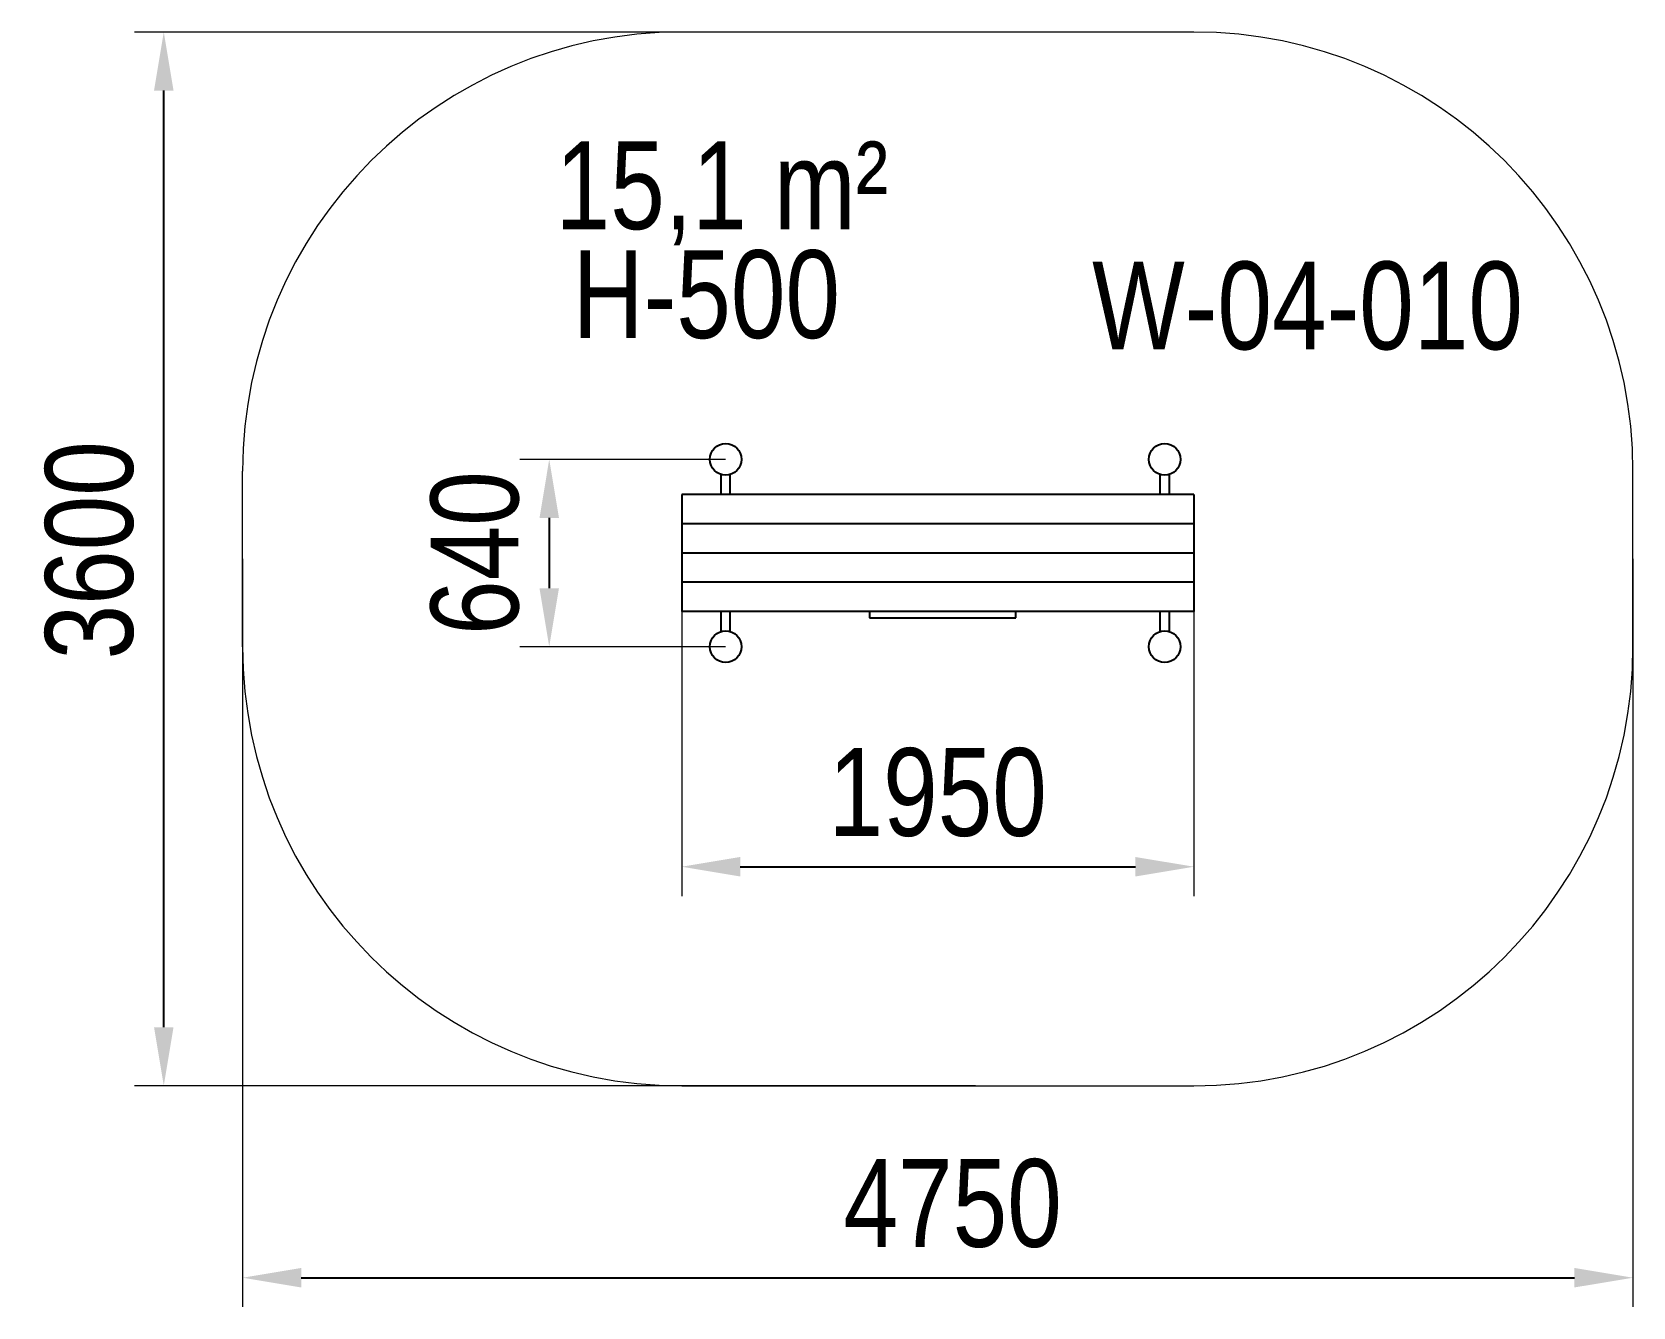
# Model space of a CAD drawing. Header units: millimetres. Extents: x -2825 to 2645, y -2393 to 1963.
import ezdxf

# ---------------------------------------------------------------- set-up
doc = ezdxf.new("R2010")
doc.units = ezdxf.units.MM
for name, color, linetype in [('DIKOM_АРТИКУЛ', 7, 'Continuous'), ('DIKOM_ЗОНА', 80, 'Continuous'), ('DIKOM_ОБЪЕКТ', 7, 'Continuous'), ('DIKOM_РАЗМЕР_ЗОНА', 7, 'Continuous'), ('DIKOM_РАЗМЕР_ОБЪЕКТА', 7, 'Continuous')]:
    doc.layers.add(name, color=color, linetype=linetype)
doc.styles.add('style1', font='arial.ttf', dxfattribs={"width": 0.8})
doc.dimstyles.new('1-50', dxfattribs={"dimtxt": 300, "dimasz": 200, "dimexe": 100, "dimexo": 0, "dimgap": 100, "dimtad": 1, "dimdec": 0, "dimtxsty": 'style1', "dimcen": 0, "dimclrd": 7, "dimclre": 7, "dimadec": 1, "dimazin": 2, "dimtfac": 1, "dimtdec": 0, "dimtmove": 0, "dimatfit": 3, "dimfxl": 0, "dimlwd": 25, "dimlwe": 18, "dimarcsym": 0})

# ---------------------------------------------------------------- blocks, each defined once
blk = doc.blocks.new('*D0')
at = {"layer": 'Defpoints', "color": 0, "transparency": 16777216}
for p in [(-455.1, 502.5), (-1057.6, -137.5), (-455.1, -137.5)]:
    blk.add_point(p, dxfattribs=at)
at = {"layer": 'DIKOM_РАЗМЕР_ОБЪЕКТА', "color": 7, "lineweight": 18, "transparency": 16777216}
for p, q in [((-455.1, 502.5), (-1157.6, 502.5)), ((-455.1, -137.5), (-1157.6, -137.5))]:
    blk.add_line(p, q, dxfattribs=at)
at = {"layer": 'DIKOM_РАЗМЕР_ОБЪЕКТА', "color": 7, "lineweight": 25, "transparency": 16777216}
blk.add_line((-1057.6, 302.5), (-1057.6, 62.5), dxfattribs=at)
at = {"layer": 'DIKOM_РАЗМЕР_ОБЪЕКТА', "color": 7, "transparency": 16777216}
for points in [[(-1090.9, 302.5), (-1024.3, 302.5), (-1057.6, 502.5)], [(-1090.9, 62.5), (-1024.3, 62.5), (-1057.6, -137.5)]]:
    blk.add_solid(points, dxfattribs=at)
at = {"layer": 'DIKOM_РАЗМЕР_ОБЪЕКТА', "color": 0, "transparency": 16777216, "insert": (-1310.8, 182.5), "char_height": 300, "attachment_point": 5, "rotation": 90, "style": 'style1'}
blk.add_mtext('640', dxfattribs=at)
blk = doc.blocks.new('*D1')
at = {"layer": 'Defpoints', "color": 0, "transparency": 16777216}
for p in [(-605.1, 53.2), (1144.9, 53.2), (1144.9, -889.1)]:
    blk.add_point(p, dxfattribs=at)
at = {"layer": 'DIKOM_РАЗМЕР_ОБЪЕКТА', "color": 7, "lineweight": 18, "transparency": 16777216}
for p, q in [((-605.1, 53.2), (-605.1, -989.1)), ((1144.9, 53.2), (1144.9, -989.1))]:
    blk.add_line(p, q, dxfattribs=at)
at = {"layer": 'DIKOM_РАЗМЕР_ОБЪЕКТА', "color": 7, "lineweight": 25, "transparency": 16777216}
blk.add_line((-405.1, -889.1), (944.9, -889.1), dxfattribs=at)
at = {"layer": 'DIKOM_РАЗМЕР_ОБЪЕКТА', "color": 7, "transparency": 16777216}
for points in [[(-405.1, -855.8), (-405.1, -922.5), (-605.1, -889.1)], [(944.9, -855.8), (944.9, -922.5), (1144.9, -889.1)]]:
    blk.add_solid(points, dxfattribs=at)
at = {"layer": 'DIKOM_РАЗМЕР_ОБЪЕКТА', "color": 0, "transparency": 16777216, "insert": (269.6, -636), "char_height": 300, "attachment_point": 5, "style": 'style1'}
blk.add_mtext('1950', dxfattribs=at)
blk = doc.blocks.new('*D2')
at = {"layer": 'Defpoints', "color": 0, "transparency": 16777216}
for p in [(-2105.1, 162.5), (2644.9, 162.5), (2644.9, -2293.1)]:
    blk.add_point(p, dxfattribs=at)
at = {"layer": 'DIKOM_РАЗМЕР_ЗОНА', "color": 7, "lineweight": 18, "transparency": 16777216}
for p, q in [((-2105.1, 162.5), (-2105.1, -2393.1)), ((2644.9, 162.5), (2644.9, -2393.1))]:
    blk.add_line(p, q, dxfattribs=at)
at = {"layer": 'DIKOM_РАЗМЕР_ЗОНА', "color": 7, "lineweight": 25, "transparency": 16777216}
blk.add_line((-1905.1, -2293.1), (2444.9, -2293.1), dxfattribs=at)
at = {"layer": 'DIKOM_РАЗМЕР_ЗОНА', "color": 7, "transparency": 16777216}
for points in [[(-1905.1, -2259.8), (-1905.1, -2326.4), (-2105.1, -2293.1)], [(2444.9, -2259.8), (2444.9, -2326.4), (2644.9, -2293.1)]]:
    blk.add_solid(points, dxfattribs=at)
at = {"layer": 'DIKOM_РАЗМЕР_ЗОНА', "color": 0, "transparency": 16777216, "insert": (320.7, -2039.9), "char_height": 300, "attachment_point": 5, "style": 'style1'}
blk.add_mtext('4750', dxfattribs=at)
blk = doc.blocks.new('*D3')
at = {"layer": 'Defpoints', "color": 0, "transparency": 16777216}
for p in [(-2374.5, 1962.5), (398.9, 1962.5), (398.9, -1637.5)]:
    blk.add_point(p, dxfattribs=at)
at = {"layer": 'DIKOM_РАЗМЕР_ЗОНА', "color": 7, "lineweight": 18, "transparency": 16777216}
for p, q in [((398.9, 1962.5), (-2474.5, 1962.5)), ((398.9, -1637.5), (-2474.5, -1637.5))]:
    blk.add_line(p, q, dxfattribs=at)
at = {"layer": 'DIKOM_РАЗМЕР_ЗОНА', "color": 7, "lineweight": 25, "transparency": 16777216}
blk.add_line((-2374.5, -1437.5), (-2374.5, 1762.5), dxfattribs=at)
at = {"layer": 'DIKOM_РАЗМЕР_ЗОНА', "color": 7, "transparency": 16777216}
for points in [[(-2407.8, 1762.5), (-2341.2, 1762.5), (-2374.5, 1962.5)], [(-2407.8, -1437.5), (-2341.2, -1437.5), (-2374.5, -1637.5)]]:
    blk.add_solid(points, dxfattribs=at)
at = {"layer": 'DIKOM_РАЗМЕР_ЗОНА', "color": 0, "transparency": 16777216, "insert": (-2627.8, 191.9), "char_height": 300, "attachment_point": 5, "rotation": 90, "style": 'style1'}
blk.add_mtext('3600', dxfattribs=at)

msp = doc.modelspace()

# ---------------------------------------------------------------- linework, layer by layer
at = {"layer": 'DIKOM_ЗОНА', "color": 3, "lineweight": 15}
for p, q in [((1144.9, 1962.5), (-605.1, 1962.5)), ((-2105.1, -137.5), (-2105.1, 462.5)), ((2644.9, -137.5), (2644.9, 462.5)), ((-605.1, -1637.5), (1144.9, -1637.5))]:
    msp.add_line(p, q, dxfattribs=at)
for centre, start, end in [((-605.1, 462.5), 90, 180), ((1144.9, 462.5), 0, 90), ((-605.1, -137.5), 180, 270), ((1144.9, -137.5), 270, 0)]:
    msp.add_arc(centre, 1500, start, end, dxfattribs=at)
at = {"layer": 'DIKOM_ОБЪЕКТ'}
for p, q in [((-471.1, 452.5), (-471.1, 382.5)), ((-439.1, 382.5), (-439.1, 452.5)), ((1028.9, 452.5), (1028.9, 382.5)), ((1060.9, 382.5), (1060.9, 452.5)), ((1144.9, 382.5), (-605.1, 382.5)), ((-605.1, 382.5), (-605.1, -17.5)), ((1144.9, 382.5), (1144.9, -17.5)), ((1144.9, 282.5), (-605.1, 282.5)), ((1144.9, 182.5), (-605.1, 182.5)), ((1144.9, 82.5), (-605.1, 82.5)), ((1144.9, -17.5), (-605.1, -17.5)), ((-471.1, -17.5), (-471.1, -85.9)), ((-439.1, -85.9), (-439.1, -17.5)), ((36.4, -17.5), (36.4, -38.5)), ((36.4, -38.5), (536.4, -38.5)), ((536.4, -38.5), (536.4, -17.5)), ((1028.9, -17.5), (1028.9, -85.9)), ((1060.9, -85.9), (1060.9, -17.5))]:
    msp.add_line(p, q, dxfattribs=at)
for centre in [(-455.1, 502.5), (-455.1, 502.5), (1044.9, 502.5), (1044.9, 502.5), (-455.1, -137.5), (1044.9, -137.5)]:
    msp.add_circle(centre, 54, dxfattribs=at)

# ---------------------------------------------------------------- texts
at = {"layer": 'DIKOM_АРТИКУЛ', "color": 7, "linetype": 'Continuous', "lineweight": 15, "insert": (797.1, 1178.3), "char_height": 300, "width": 2314.7, "attachment_point": 1, "style": 'style1'}
msp.add_mtext('W-04-0{\\fArial|b0|i0|c204|p34;10}', dxfattribs=at)
at = {"layer": 'DIKOM_РАЗМЕР_ОБЪЕКТА', "char_height": 300, "width": 2314.7, "attachment_point": 1, "style": 'style1'}
for s, insert in [('15,1 m²', (-1035.6, 1589)), ('H-500', (-977.2, 1217))]:
    msp.add_mtext(s, dxfattribs=dict(at, insert=insert))

# ---------------------------------------------------------------- dimensions: what is measured, and where the dimension line sits
at = {"layer": 'DIKOM_РАЗМЕР_ЗОНА'}
dim = msp.add_linear_dim(base=(-2374.5, 1962.5), p1=(398.9, -1637.5), p2=(398.9, 1962.5), angle=90, dimstyle='1-50', dxfattribs=at)
dim.commit()
dim.dimension.update_dxf_attribs({"geometry": '*D3', "text_midpoint": (-2374.5, 191.9), "dimtype": 160})
dim = msp.add_linear_dim(base=(2644.9, -2293.1), p1=(-2105.1, 162.5), p2=(2644.9, 162.5), dimstyle='1-50', dxfattribs=at)
dim.commit()
dim.dimension.update_dxf_attribs({"geometry": '*D2', "text_midpoint": (320.7, -2293.1), "dimtype": 160})
at = {"layer": 'DIKOM_РАЗМЕР_ОБЪЕКТА'}
dim = msp.add_linear_dim(base=(-1057.6, -137.5), p1=(-455.1, 502.5), p2=(-455.1, -137.5), angle=90, dimstyle='1-50', dxfattribs=at)
dim.commit()
dim.dimension.update_dxf_attribs({"geometry": '*D0', "text_midpoint": (-1057.6, 182.5), "dimtype": 160})
dim = msp.add_linear_dim(base=(1144.9, -889.1), p1=(-605.1, 53.2), p2=(1144.9, 53.2), text='1950', dimstyle='1-50', dxfattribs=at)
dim.commit()
dim.dimension.update_dxf_attribs({"geometry": '*D1', "text_midpoint": (269.6, -889.1), "dimtype": 160})

doc.saveas('drawing.dxf')
